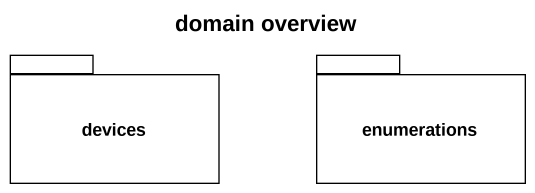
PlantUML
@startuml
title domain overview
package devices {
}
package enumerations {
}
@enduml
